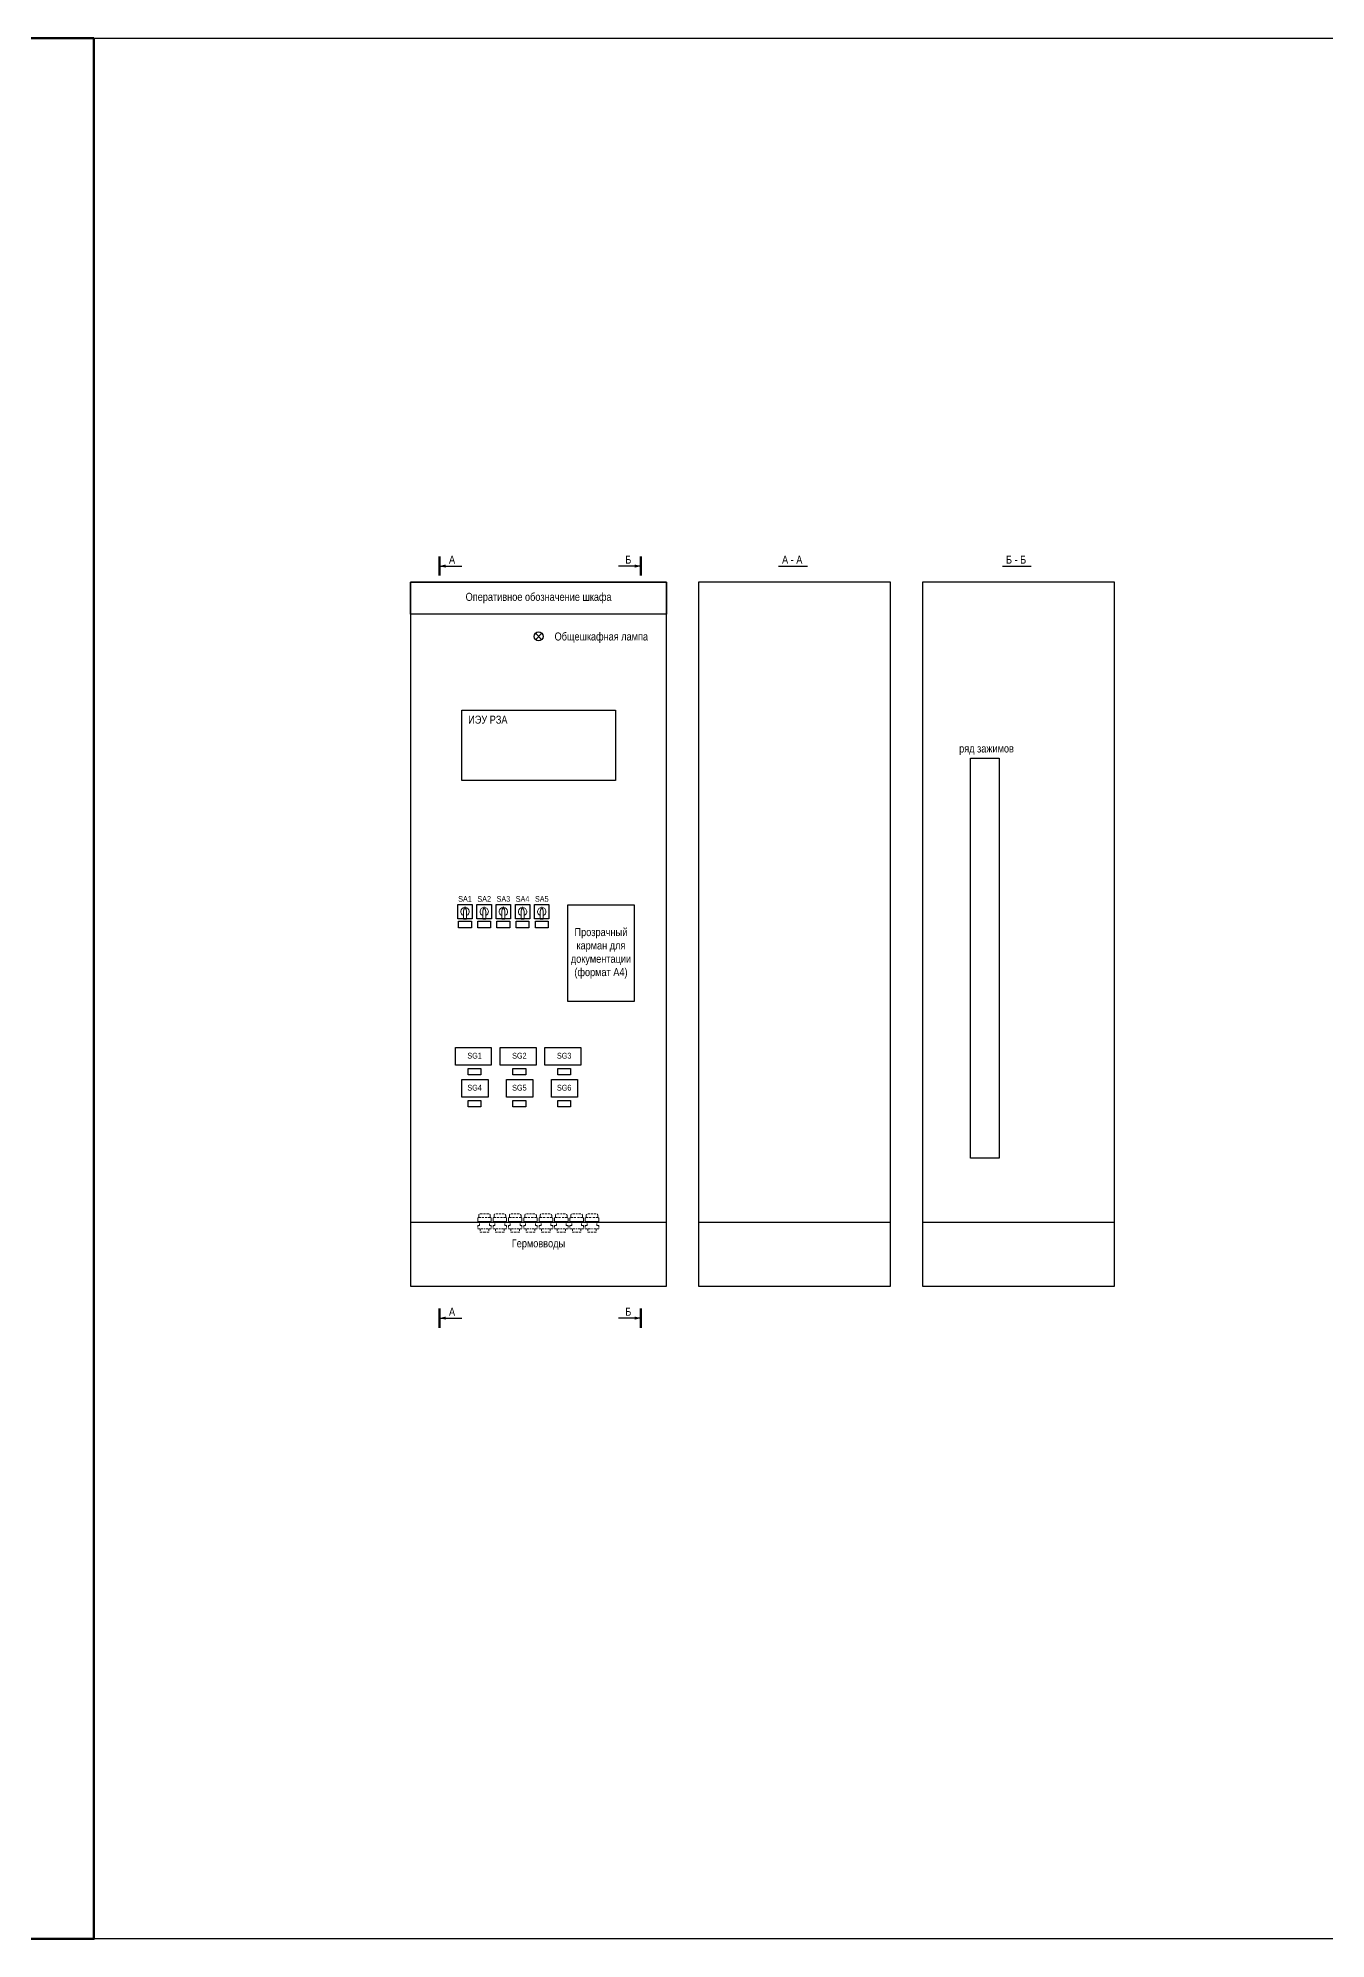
# Model space of a CAD drawing. Header units: millimetres. Extents: x 25558 to 49929, y 1902 to 19390.
# Drawn here: x 26562 to 26964, y 9391 to 9985 of the extents above; entities that cross this region are included whole.
import ezdxf
from ezdxf.enums import TextEntityAlignment as Align

# ---------------------------------------------------------------- set-up
doc = ezdxf.new("R2010")
doc.units = ezdxf.units.MM
doc.linetypes.add('Standard', pattern=[0])
doc.linetypes.add('штриховая2', pattern=[9.525, 6.35, -3.175])
doc.layers.add('Free_graphics', color=56, linetype='Continuous')
for name, color, linetype, lineweight in [('Основная', 7, 'Continuous', 30), ('Толстая', 7, 'Continuous', 53), ('Тонкая', 7, 'Continuous', 5)]:
    doc.layers.add(name, color=color, linetype=linetype, lineweight=lineweight)
doc.styles.add('Narrow', font='ARIALN.TTF')

# ---------------------------------------------------------------- blocks, each defined once
blk = doc.blocks.new('Переключатель')
at = {"ltscale": 0.35}
blk.add_line((-0.46875, -2.25), (0.46875, -2.25), dxfattribs=at)
blk.add_lwpolyline([(-2.25, 2.25), (2.25, 2.25), (2.25, -2.25), (-2.25, -2.25)], close=True, dxfattribs=at)
at = {"layer": 'Free_graphics', "color": 0, "linetype": 'Standard', "lineweight": 9}
for p, q in [((-0.46875, 0), (-0.328125, 0.9375)), ((-0.46875, -2.25), (-0.46875, 0)), ((-0.328125, 0.9375), (0, 1.5)), ((-0.328125, 0.9375), (0.328125, 0.9375)), ((0.328125, 0.9375), (0, 1.5)), ((0.46875, 0), (0.328125, 0.9375)), ((0.46875, -2.25), (0.46875, 0))]:
    blk.add_line(p, q, dxfattribs=at)
for radius, start, end in [(1.317188, 95, 249), (1.314375, 291, 85)]:
    blk.add_arc((0, 0), radius, start, end, dxfattribs=at)

msp = doc.modelspace()

# ---------------------------------------------------------------- linework, layer by layer
at = {"linetype": 'штриховая2', "lineweight": 13, "ltscale": 0.1}
for p, q in [((26699.28, 9616.92), (26699.28, 9616.44)), ((26699.85, 9617.59), (26701.1, 9617.59)), ((26702.35, 9617.59), (26701.1, 9617.59)), ((26702.92, 9616.92), (26702.92, 9616.44)), ((26704.08, 9616.92), (26704.08, 9616.44)), ((26704.65, 9617.59), (26705.9, 9617.59)), ((26707.15, 9617.59), (26705.9, 9617.59)), ((26707.72, 9616.92), (26707.72, 9616.44)), ((26708.88, 9616.92), (26708.88, 9616.44)), ((26709.45, 9617.59), (26710.7, 9617.59)), ((26711.95, 9617.59), (26710.7, 9617.59)), ((26712.52, 9616.92), (26712.52, 9616.44)), ((26713.68, 9616.92), (26713.68, 9616.44)), ((26714.25, 9617.59), (26715.5, 9617.59)), ((26716.75, 9617.59), (26715.5, 9617.59)), ((26717.32, 9616.92), (26717.32, 9616.44)), ((26718.48, 9616.92), (26718.48, 9616.44)), ((26719.05, 9617.59), (26720.3, 9617.59)), ((26721.55, 9617.59), (26720.3, 9617.59)), ((26722.12, 9616.92), (26722.12, 9616.44)), ((26723.28, 9616.92), (26723.28, 9616.44)), ((26723.85, 9617.59), (26725.1, 9617.59)), ((26726.35, 9617.59), (26725.1, 9617.59)), ((26726.92, 9616.92), (26726.92, 9616.44)), ((26728.08, 9616.92), (26728.08, 9616.44)), ((26728.65, 9617.59), (26729.9, 9617.59)), ((26731.15, 9617.59), (26729.9, 9617.59)), ((26731.72, 9616.92), (26731.72, 9616.44)), ((26732.88, 9616.92), (26732.88, 9616.44)), ((26733.45, 9617.59), (26734.7, 9617.59)), ((26735.95, 9617.59), (26734.7, 9617.59)), ((26736.52, 9616.92), (26736.52, 9616.44)), ((26698.99, 9616.25), (26698.99, 9615)), ((26698.99, 9615), (26698.99, 9616.25)), ((26698.99, 9613.94), (26698.99, 9612.89)), ((26698.99, 9613.94), (26699.56, 9613.94)), ((26698.99, 9612.89), (26701.1, 9612.89)), ((26699.28, 9616.44), (26701.1, 9616.44)), ((26699.56, 9613.94), (26699.56, 9615)), ((26699.76, 9612.89), (26699.76, 9611.83)), ((26699.76, 9611.83), (26701.1, 9611.83)), ((26702.92, 9616.44), (26701.1, 9616.44)), ((26703.21, 9612.89), (26701.1, 9612.89)), ((26702.44, 9611.83), (26701.1, 9611.83)), ((26702.44, 9612.89), (26702.44, 9611.83)), ((26702.64, 9613.94), (26702.64, 9615)), ((26703.21, 9613.94), (26702.64, 9613.94)), ((26703.21, 9616.25), (26703.21, 9615)), ((26703.21, 9615), (26703.21, 9616.25)), ((26703.21, 9613.94), (26703.21, 9612.89)), ((26703.79, 9613.94), (26703.79, 9612.89)), ((26703.79, 9613.94), (26704.36, 9613.94)), ((26703.79, 9612.89), (26705.9, 9612.89)), ((26704.08, 9616.44), (26705.9, 9616.44)), ((26704.36, 9613.94), (26704.36, 9615)), ((26704.56, 9612.89), (26704.56, 9611.83)), ((26704.56, 9611.83), (26705.9, 9611.83)), ((26707.72, 9616.44), (26705.9, 9616.44)), ((26708.01, 9612.89), (26705.9, 9612.89)), ((26707.24, 9611.83), (26705.9, 9611.83)), ((26707.24, 9612.89), (26707.24, 9611.83)), ((26707.44, 9613.94), (26707.44, 9615)), ((26708.01, 9613.94), (26707.44, 9613.94)), ((26708.01, 9616.25), (26708.01, 9615)), ((26708.01, 9615), (26708.01, 9616.25)), ((26708.01, 9613.94), (26708.01, 9612.89)), ((26708.59, 9616.25), (26708.59, 9615)), ((26708.59, 9615), (26708.59, 9616.25)), ((26708.59, 9613.94), (26708.59, 9612.89)), ((26708.59, 9613.94), (26709.16, 9613.94)), ((26708.59, 9612.89), (26710.7, 9612.89)), ((26708.88, 9616.44), (26710.7, 9616.44)), ((26709.16, 9613.94), (26709.16, 9615)), ((26709.36, 9612.89), (26709.36, 9611.83)), ((26709.36, 9611.83), (26710.7, 9611.83)), ((26712.52, 9616.44), (26710.7, 9616.44)), ((26712.81, 9612.89), (26710.7, 9612.89)), ((26712.04, 9611.83), (26710.7, 9611.83)), ((26712.04, 9612.89), (26712.04, 9611.83)), ((26712.24, 9613.94), (26712.24, 9615)), ((26712.81, 9613.94), (26712.24, 9613.94)), ((26712.81, 9616.25), (26712.81, 9615)), ((26712.81, 9615), (26712.81, 9616.25)), ((26712.81, 9613.94), (26712.81, 9612.89)), ((26713.39, 9616.25), (26713.39, 9615)), ((26713.39, 9615), (26713.39, 9616.25)), ((26713.39, 9613.94), (26713.39, 9612.89)), ((26713.39, 9613.94), (26713.96, 9613.94)), ((26713.39, 9612.89), (26715.5, 9612.89)), ((26713.68, 9616.44), (26715.5, 9616.44)), ((26713.96, 9613.94), (26713.96, 9615)), ((26714.16, 9612.89), (26714.16, 9611.83)), ((26714.16, 9611.83), (26715.5, 9611.83)), ((26717.32, 9616.44), (26715.5, 9616.44)), ((26717.61, 9612.89), (26715.5, 9612.89)), ((26716.84, 9611.83), (26715.5, 9611.83)), ((26716.84, 9612.89), (26716.84, 9611.83)), ((26717.04, 9613.94), (26717.04, 9615)), ((26717.61, 9613.94), (26717.04, 9613.94)), ((26717.61, 9616.25), (26717.61, 9615)), ((26717.61, 9615), (26717.61, 9616.25)), ((26717.61, 9613.94), (26717.61, 9612.89)), ((26718.19, 9616.25), (26718.19, 9615)), ((26718.19, 9615), (26718.19, 9616.25)), ((26718.19, 9616.25), (26718.19, 9615)), ((26718.19, 9615), (26718.19, 9616.25)), ((26718.19, 9613.94), (26718.19, 9612.89)), ((26718.19, 9613.94), (26718.76, 9613.94)), ((26718.19, 9613.94), (26718.19, 9612.89)), ((26718.19, 9612.89), (26720.3, 9612.89)), ((26718.48, 9616.44), (26720.3, 9616.44)), ((26718.76, 9613.94), (26718.76, 9615)), ((26718.96, 9612.89), (26718.96, 9611.83)), ((26718.96, 9611.83), (26720.3, 9611.83)), ((26722.12, 9616.44), (26720.3, 9616.44)), ((26722.41, 9612.89), (26720.3, 9612.89)), ((26721.64, 9611.83), (26720.3, 9611.83)), ((26721.64, 9612.89), (26721.64, 9611.83)), ((26721.84, 9613.94), (26721.84, 9615)), ((26722.41, 9613.94), (26721.84, 9613.94)), ((26722.41, 9616.25), (26722.41, 9615)), ((26722.41, 9615), (26722.41, 9616.25)), ((26722.41, 9613.94), (26722.41, 9612.89)), ((26722.99, 9616.25), (26722.99, 9615)), ((26722.99, 9615), (26722.99, 9616.25)), ((26722.99, 9613.94), (26722.99, 9612.89)), ((26722.99, 9613.94), (26723.56, 9613.94)), ((26722.99, 9612.89), (26725.1, 9612.89)), ((26723.28, 9616.44), (26725.1, 9616.44)), ((26723.56, 9613.94), (26723.56, 9615)), ((26723.76, 9612.89), (26723.76, 9611.83)), ((26723.76, 9611.83), (26725.1, 9611.83)), ((26726.92, 9616.44), (26725.1, 9616.44)), ((26727.21, 9612.89), (26725.1, 9612.89)), ((26726.44, 9611.83), (26725.1, 9611.83)), ((26726.44, 9612.89), (26726.44, 9611.83)), ((26726.64, 9613.94), (26726.64, 9615)), ((26727.21, 9613.94), (26726.64, 9613.94)), ((26727.21, 9616.25), (26727.21, 9615)), ((26727.21, 9615), (26727.21, 9616.25)), ((26727.21, 9613.94), (26727.21, 9612.89)), ((26727.79, 9616.25), (26727.79, 9615)), ((26727.79, 9615), (26727.79, 9616.25)), ((26727.79, 9613.94), (26727.79, 9612.89)), ((26727.79, 9613.94), (26728.36, 9613.94)), ((26727.79, 9612.89), (26729.9, 9612.89)), ((26728.08, 9616.44), (26729.9, 9616.44)), ((26728.36, 9613.94), (26728.36, 9615)), ((26728.56, 9612.89), (26728.56, 9611.83)), ((26728.56, 9611.83), (26729.9, 9611.83)), ((26731.72, 9616.44), (26729.9, 9616.44)), ((26732.01, 9612.89), (26729.9, 9612.89)), ((26731.24, 9611.83), (26729.9, 9611.83)), ((26731.24, 9612.89), (26731.24, 9611.83)), ((26731.44, 9613.94), (26731.44, 9615)), ((26732.01, 9613.94), (26731.44, 9613.94)), ((26732.01, 9616.25), (26732.01, 9615)), ((26732.01, 9615), (26732.01, 9616.25)), ((26732.01, 9613.94), (26732.01, 9612.89)), ((26732.59, 9616.25), (26732.59, 9615)), ((26732.59, 9615), (26732.59, 9616.25)), ((26732.59, 9613.94), (26732.59, 9612.89)), ((26732.59, 9613.94), (26733.16, 9613.94)), ((26732.59, 9612.89), (26734.7, 9612.89)), ((26732.88, 9616.44), (26734.7, 9616.44)), ((26733.16, 9613.94), (26733.16, 9615)), ((26733.36, 9612.89), (26733.36, 9611.83)), ((26733.36, 9611.83), (26734.7, 9611.83)), ((26736.52, 9616.44), (26734.7, 9616.44)), ((26736.81, 9612.89), (26734.7, 9612.89)), ((26736.04, 9611.83), (26734.7, 9611.83)), ((26736.04, 9612.89), (26736.04, 9611.83)), ((26736.24, 9613.94), (26736.24, 9615)), ((26736.81, 9613.94), (26736.24, 9613.94)), ((26736.81, 9616.25), (26736.81, 9615)), ((26736.81, 9615), (26736.81, 9616.25)), ((26736.81, 9613.94), (26736.81, 9612.89))]:
    msp.add_line(p, q, dxfattribs=at)
msp.add_lwpolyline([(26999, 9985), (26999, 9391), (26579, 9391), (26579, 9985)], close=True)
for points in [[(26699.28, 9616.92), (26699.29, 9617.1), (26699.32, 9617.23), (26699.38, 9617.36), (26699.47, 9617.47), (26699.58, 9617.54), (26699.72, 9617.59), (26699.95, 9617.59)], [(26702.92, 9616.92), (26702.91, 9617.1), (26702.88, 9617.23), (26702.82, 9617.36), (26702.74, 9617.47), (26702.63, 9617.54), (26702.48, 9617.59), (26702.25, 9617.59)], [(26704.08, 9616.92), (26704.09, 9617.1), (26704.12, 9617.23), (26704.18, 9617.36), (26704.27, 9617.47), (26704.38, 9617.54), (26704.52, 9617.59), (26704.75, 9617.59)], [(26707.72, 9616.92), (26707.71, 9617.1), (26707.68, 9617.23), (26707.62, 9617.36), (26707.54, 9617.47), (26707.43, 9617.54), (26707.28, 9617.59), (26707.05, 9617.59)], [(26708.88, 9616.92), (26708.89, 9617.1), (26708.92, 9617.23), (26708.98, 9617.36), (26709.07, 9617.47), (26709.18, 9617.54), (26709.32, 9617.59), (26709.55, 9617.59)], [(26712.52, 9616.92), (26712.51, 9617.1), (26712.48, 9617.23), (26712.42, 9617.36), (26712.34, 9617.47), (26712.23, 9617.54), (26712.08, 9617.59), (26711.85, 9617.59)], [(26713.68, 9616.92), (26713.69, 9617.1), (26713.72, 9617.23), (26713.78, 9617.36), (26713.87, 9617.47), (26713.98, 9617.54), (26714.12, 9617.59), (26714.35, 9617.59)], [(26717.32, 9616.92), (26717.31, 9617.1), (26717.28, 9617.23), (26717.22, 9617.36), (26717.14, 9617.47), (26717.03, 9617.54), (26716.88, 9617.59), (26716.65, 9617.59)], [(26718.48, 9616.92), (26718.49, 9617.1), (26718.52, 9617.23), (26718.58, 9617.36), (26718.67, 9617.47), (26718.78, 9617.54), (26718.92, 9617.59), (26719.15, 9617.59)], [(26722.12, 9616.92), (26722.11, 9617.1), (26722.08, 9617.23), (26722.02, 9617.36), (26721.94, 9617.47), (26721.83, 9617.54), (26721.68, 9617.59), (26721.45, 9617.59)], [(26723.28, 9616.92), (26723.29, 9617.1), (26723.32, 9617.23), (26723.38, 9617.36), (26723.47, 9617.47), (26723.58, 9617.54), (26723.72, 9617.59), (26723.95, 9617.59)], [(26726.92, 9616.92), (26726.91, 9617.1), (26726.88, 9617.23), (26726.82, 9617.36), (26726.74, 9617.47), (26726.63, 9617.54), (26726.48, 9617.59), (26726.25, 9617.59)], [(26728.08, 9616.92), (26728.09, 9617.1), (26728.12, 9617.23), (26728.18, 9617.36), (26728.27, 9617.47), (26728.38, 9617.54), (26728.52, 9617.59), (26728.75, 9617.59)], [(26731.72, 9616.92), (26731.71, 9617.1), (26731.68, 9617.23), (26731.62, 9617.36), (26731.54, 9617.47), (26731.43, 9617.54), (26731.28, 9617.59), (26731.05, 9617.59)], [(26732.88, 9616.92), (26732.89, 9617.1), (26732.92, 9617.23), (26732.98, 9617.36), (26733.07, 9617.47), (26733.18, 9617.54), (26733.32, 9617.59), (26733.55, 9617.59)], [(26736.52, 9616.92), (26736.51, 9617.1), (26736.48, 9617.23), (26736.42, 9617.36), (26736.34, 9617.47), (26736.23, 9617.54), (26736.08, 9617.59), (26735.85, 9617.59)], [(26698.99, 9616.25), (26699.02, 9616.3), (26699.09, 9616.36), (26699.14, 9616.4), (26699.19, 9616.42), (26699.25, 9616.43), (26699.28, 9616.44)], [(26703.21, 9616.25), (26703.18, 9616.3), (26703.11, 9616.36), (26703.06, 9616.4), (26703.01, 9616.42), (26702.95, 9616.43), (26702.92, 9616.44)], [(26703.79, 9616.25), (26703.82, 9616.3), (26703.89, 9616.36), (26703.94, 9616.4), (26703.99, 9616.42), (26704.05, 9616.43), (26704.08, 9616.44)], [(26708.01, 9616.25), (26707.98, 9616.3), (26707.91, 9616.36), (26707.86, 9616.4), (26707.81, 9616.42), (26707.75, 9616.43), (26707.72, 9616.44)], [(26708.59, 9616.25), (26708.62, 9616.3), (26708.69, 9616.36), (26708.74, 9616.4), (26708.79, 9616.42), (26708.85, 9616.43), (26708.88, 9616.44)], [(26712.81, 9616.25), (26712.78, 9616.3), (26712.71, 9616.36), (26712.66, 9616.4), (26712.61, 9616.42), (26712.55, 9616.43), (26712.52, 9616.44)], [(26713.39, 9616.25), (26713.42, 9616.3), (26713.49, 9616.36), (26713.54, 9616.4), (26713.59, 9616.42), (26713.65, 9616.43), (26713.68, 9616.44)], [(26717.61, 9616.25), (26717.58, 9616.3), (26717.51, 9616.36), (26717.46, 9616.4), (26717.41, 9616.42), (26717.35, 9616.43), (26717.32, 9616.44)], [(26718.19, 9616.25), (26718.22, 9616.3), (26718.29, 9616.36), (26718.34, 9616.4), (26718.39, 9616.42), (26718.45, 9616.43), (26718.48, 9616.44)], [(26722.41, 9616.25), (26722.38, 9616.3), (26722.31, 9616.36), (26722.26, 9616.4), (26722.21, 9616.42), (26722.15, 9616.43), (26722.12, 9616.44)], [(26722.99, 9616.25), (26723.02, 9616.3), (26723.09, 9616.36), (26723.14, 9616.4), (26723.19, 9616.42), (26723.25, 9616.43), (26723.28, 9616.44)], [(26727.21, 9616.25), (26727.18, 9616.3), (26727.11, 9616.36), (26727.06, 9616.4), (26727.01, 9616.42), (26726.95, 9616.43), (26726.92, 9616.44)], [(26727.79, 9616.25), (26727.82, 9616.3), (26727.89, 9616.36), (26727.94, 9616.4), (26727.99, 9616.42), (26728.05, 9616.43), (26728.08, 9616.44)], [(26732.01, 9616.25), (26731.98, 9616.3), (26731.91, 9616.36), (26731.86, 9616.4), (26731.81, 9616.42), (26731.75, 9616.43), (26731.72, 9616.44)], [(26732.59, 9616.25), (26732.62, 9616.3), (26732.69, 9616.36), (26732.74, 9616.4), (26732.79, 9616.42), (26732.85, 9616.43), (26732.88, 9616.44)], [(26736.81, 9616.25), (26736.78, 9616.3), (26736.71, 9616.36), (26736.66, 9616.4), (26736.61, 9616.42), (26736.55, 9616.43), (26736.52, 9616.44)]]:
    msp.add_spline(points, degree=3, dxfattribs=at)
at = {"layer": 'Основная', "ltscale": 100}
msp.add_line((26678, 9615), (26758, 9615), dxfattribs=at)
at = {"layer": 'Основная', "linetype": 'штриховая2', "lineweight": 13, "ltscale": 1000}
for p, q in [((26698.99, 9615.19), (26701.1, 9615.19)), ((26698.99, 9615), (26701.1, 9615)), ((26699.56, 9615), (26698.99, 9615)), ((26703.21, 9615.19), (26701.1, 9615.19)), ((26703.21, 9615), (26701.1, 9615)), ((26702.64, 9615), (26703.21, 9615)), ((26703.79, 9616.25), (26703.79, 9615)), ((26703.79, 9615), (26703.79, 9616.25)), ((26703.79, 9615.19), (26705.9, 9615.19)), ((26703.79, 9615), (26705.9, 9615)), ((26704.36, 9615), (26703.79, 9615)), ((26708.01, 9615.19), (26705.9, 9615.19)), ((26708.01, 9615), (26705.9, 9615)), ((26707.44, 9615), (26708.01, 9615)), ((26708.59, 9615.19), (26710.7, 9615.19)), ((26708.59, 9615), (26710.7, 9615)), ((26709.16, 9615), (26708.59, 9615)), ((26712.81, 9615.19), (26710.7, 9615.19)), ((26712.81, 9615), (26710.7, 9615)), ((26712.24, 9615), (26712.81, 9615)), ((26713.39, 9615.19), (26715.5, 9615.19)), ((26713.39, 9615), (26715.5, 9615)), ((26713.96, 9615), (26713.39, 9615)), ((26717.61, 9615.19), (26715.5, 9615.19)), ((26717.61, 9615), (26715.5, 9615)), ((26717.04, 9615), (26717.61, 9615)), ((26718.19, 9615.19), (26720.3, 9615.19)), ((26718.19, 9615), (26720.3, 9615)), ((26718.76, 9615), (26718.19, 9615)), ((26722.41, 9615.19), (26720.3, 9615.19)), ((26722.41, 9615), (26720.3, 9615)), ((26721.84, 9615), (26722.41, 9615)), ((26722.99, 9615.19), (26725.1, 9615.19)), ((26722.99, 9615), (26725.1, 9615)), ((26723.56, 9615), (26722.99, 9615)), ((26727.21, 9615.19), (26725.1, 9615.19)), ((26727.21, 9615), (26725.1, 9615)), ((26726.64, 9615), (26727.21, 9615)), ((26727.79, 9615.19), (26729.9, 9615.19)), ((26727.79, 9615), (26729.9, 9615)), ((26728.36, 9615), (26727.79, 9615)), ((26732.01, 9615.19), (26729.9, 9615.19)), ((26732.01, 9615), (26729.9, 9615)), ((26731.44, 9615), (26732.01, 9615)), ((26732.59, 9615.19), (26734.7, 9615.19)), ((26732.59, 9615), (26734.7, 9615)), ((26733.16, 9615), (26732.59, 9615)), ((26736.81, 9615.19), (26734.7, 9615.19)), ((26736.81, 9615), (26734.7, 9615)), ((26736.24, 9615), (26736.81, 9615))]:
    msp.add_line(p, q, dxfattribs=at)
at = {"layer": 'Основная', "ltscale": 100}
for points in [[(26687, 9820, 0, 1, 0), (26689, 9820, 0, 0, 0)], [(26750, 9820, 0, 1, 0), (26748, 9820, 0, 0, 0)], [(26687, 9585, 0, 1, 0), (26689, 9585, 0, 0, 0)], [(26750, 9585, 0, 1, 0), (26748, 9585, 0, 0, 0)]]:
    msp.add_lwpolyline(points, format="xyseb", dxfattribs=at)
for points in [[(26687, 9820), (26694, 9820)], [(26750, 9820), (26743, 9820)], [(26793, 9820), (26802, 9820)], [(26863, 9820), (26872, 9820)], [(26717, 9799), (26719, 9797)], [(26717, 9797), (26719, 9799)], [(26768, 9615), (26828, 9615)], [(26838, 9615), (26898, 9615)], [(26687, 9585), (26694, 9585)], [(26750, 9585), (26743, 9585)]]:
    msp.add_lwpolyline(points, dxfattribs=at)
at = {"layer": 'Основная'}
for points in [[(26678, 9595), (26758, 9595), (26758, 9815), (26678, 9815)], [(26828, 9815), (26768, 9815), (26768, 9595), (26828, 9595)], [(26898, 9815), (26838, 9815), (26838, 9595), (26898, 9595)], [(26694, 9775), (26742, 9775), (26742, 9753), (26694, 9753)], [(26853, 9760), (26862, 9760), (26862, 9635), (26853, 9635)], [(26727, 9684), (26748, 9684), (26748, 9714), (26727, 9714)], [(26693, 9709), (26697, 9709), (26697, 9707), (26693, 9707)], [(26699, 9709), (26703, 9709), (26703, 9707), (26699, 9707)], [(26705, 9709), (26709, 9709), (26709, 9707), (26705, 9707)], [(26711, 9709), (26715, 9709), (26715, 9707), (26711, 9707)], [(26717, 9709), (26721, 9709), (26721, 9707), (26717, 9707)], [(26696, 9663), (26700, 9663), (26700, 9661), (26696, 9661)], [(26710, 9663), (26714, 9663), (26714, 9661), (26710, 9661)], [(26724, 9663), (26728, 9663), (26728, 9661), (26724, 9661)], [(26696, 9653), (26700, 9653), (26700, 9651), (26696, 9651)], [(26710, 9653), (26714, 9653), (26714, 9651), (26710, 9651)], [(26724, 9653), (26728, 9653), (26728, 9651), (26724, 9651)]]:
    msp.add_lwpolyline(points, close=True, dxfattribs=at)
at = {"layer": 'Основная', "ltscale": 100}
msp.add_lwpolyline([(26678, 9815), (26758, 9815), (26758, 9805), (26678, 9805)], close=True, dxfattribs=at)
at = {"layer": 'Основная', "ltscale": 0.35}
for points in [[(26692, 9669.6), (26703.2, 9669.6), (26703.2, 9664), (26692, 9664)], [(26706, 9669.6), (26717.2, 9669.6), (26717.2, 9664), (26706, 9664)], [(26720, 9669.6), (26731.2, 9669.6), (26731.2, 9664), (26720, 9664)], [(26694, 9659.6), (26702.2, 9659.6), (26702.2, 9654), (26694, 9654)], [(26708, 9659.6), (26716.2, 9659.6), (26716.2, 9654), (26708, 9654)], [(26722, 9659.6), (26730.2, 9659.6), (26730.2, 9654), (26722, 9654)]]:
    msp.add_lwpolyline(points, close=True, dxfattribs=at)
msp.add_circle((26718, 9798), 1.41, dxfattribs=at)
at = {"layer": 'Толстая', "ltscale": 100}
for points in [[(26687, 9823), (26687, 9817)], [(26750, 9823), (26750, 9817)], [(26687, 9588), (26687, 9582)], [(26750, 9588), (26750, 9582)]]:
    msp.add_lwpolyline(points, dxfattribs=at)
at = {"layer": 'Тонкая', "color": 3, "lineweight": 50}
msp.add_lwpolyline([(26579, 9985), (26579, 9391), (26159, 9391), (26159, 9985)], close=True, dxfattribs=at)

# ---------------------------------------------------------------- block references
at = {"layer": 'Основная', "ltscale": 0.35}
for p in [(26695, 9712), (26701, 9712), (26707, 9712), (26713, 9712), (26719, 9712)]:
    msp.add_blockref('Переключатель', p, dxfattribs=at)

# ---------------------------------------------------------------- texts
at = {"layer": 'Основная', "style": 'Narrow'}
for s, p in [('А', (26690, 9822)), ('Б', (26745.09, 9822)), ('А - А', (26794.09, 9822)), ('Б - Б', (26864.09, 9822)), ('Общешкафная лампа', (26723, 9798)), ('ИЭУ РЗА', (26696, 9772)), ('ИЭУ РЗА', (26696, 9772)), ('А', (26690, 9587)), ('Б', (26745.09, 9587))]:
    msp.add_text(s, height=2.5, dxfattribs=at).set_placement(p, align=Align.MIDDLE_LEFT)
for s, height, p in [('ряд зажимов', 2.5, (26858, 9763)), ('SA1', 1.8, (26695, 9716)), ('SA2', 1.8, (26701, 9716)), ('SA3', 1.8, (26707, 9716)), ('SA4', 1.8, (26713, 9716)), ('SA5', 1.8, (26719, 9716)), ('SG1', 1.8, (26698, 9667)), ('SG2', 1.8, (26712, 9667)), ('SG3', 1.8, (26726, 9667)), ('SG4', 1.8, (26698, 9657)), ('SG5', 1.8, (26712, 9657)), ('SG6', 1.8, (26726, 9657))]:
    msp.add_text(s, height=height, dxfattribs=at).set_placement(p, align=Align.MIDDLE_CENTER)
at = {"layer": 'Основная', "char_height": 2.5, "attachment_point": 5, "style": 'Narrow'}
for s, insert, width in [('Оперативное обозначение шкафа', (26718, 9810), 80), ('Прозрачный карман для документации (формат А4)', (26737.5, 9699), 21), ('Гермовводы ', (26718, 9608), 58)]:
    msp.add_mtext(s, dxfattribs=dict(at, insert=insert, width=width))

doc.saveas('drawing.dxf')
